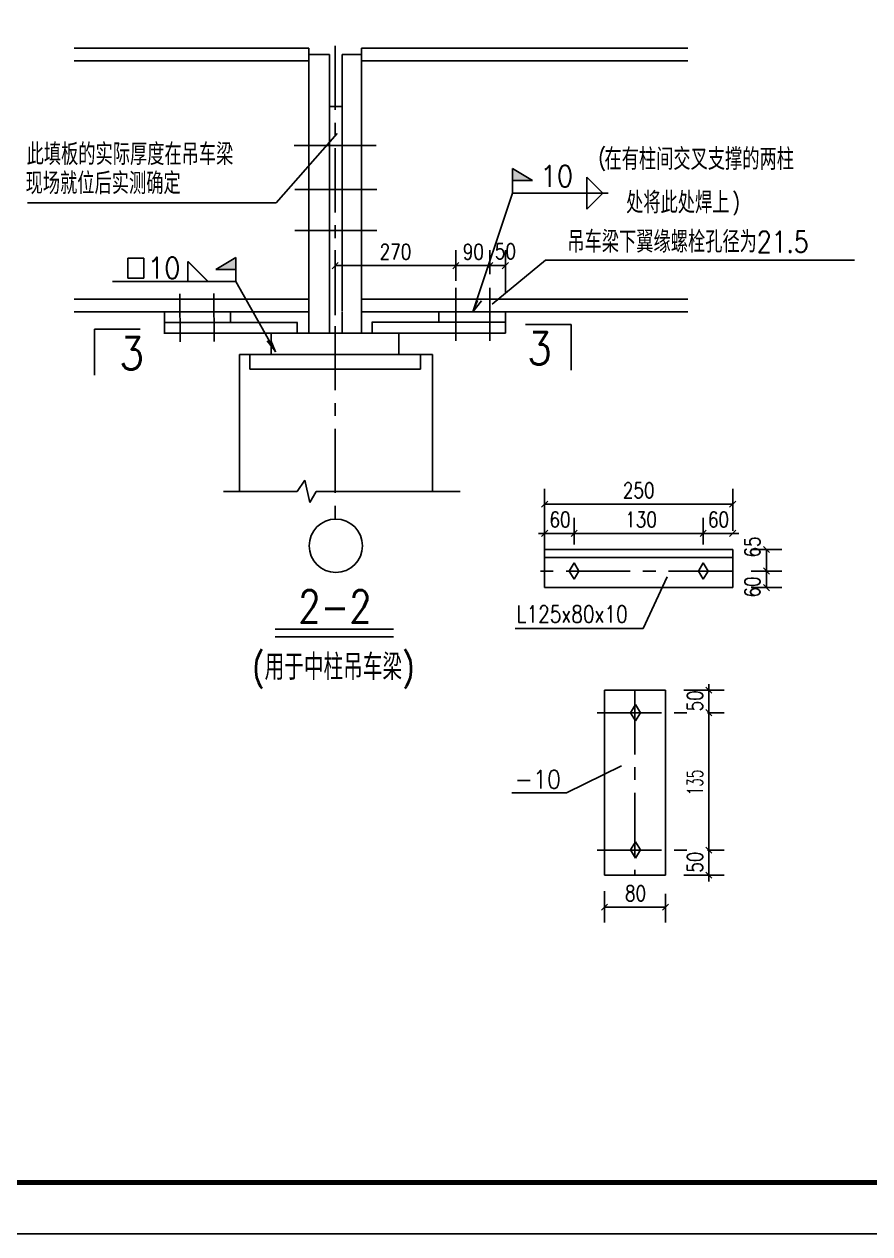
# Model space of a CAD drawing. Extents: x 32177600 to 32582346, y -189249 to 154687.
# Drawn here: x 32552498 to 32568990, y 57328 to 80910 of the extents above; entities that cross this region are included whole.
import ezdxf

# ---------------------------------------------------------------- set-up
doc = ezdxf.new("R2010")
doc.units = 0
doc.header["$LTSCALE"] = 1000
doc.header["$MEASUREMENT"] = 0
doc.linetypes.add('CENTER', pattern=[2, 1.25, -0.25, 0.25, -0.25])
doc.linetypes.add('DASHED', pattern=[19.05, 12.7, -6.35])
doc.layers.get('0').update_dxf_attribs({"linetype": 'CONTINUOUS'})
doc.layers.get('DEFPOINTS').update_dxf_attribs({"linetype": 'CONTINUOUS'})
for name, color, linetype in [('AXIS', 3, 'CONTINUOUS'), ('C', 6, 'CENTER'), ('D', 4, 'CONTINUOUS'), ('GJ', 1, 'CONTINUOUS'), ('PUB_TITLE', 4, 'CONTINUOUS')]:
    doc.layers.add(name, color=color, linetype=linetype)
doc.styles.add('_HZTXT', font='txt.shx', dxfattribs={"width": 0.8, "bigfont": 'hztxt.shx'})
doc.styles.add('DIM_FONT', font='SIMPLEX.shx', dxfattribs={"width": 0.8})
doc.styles.add('HZJ', font='simplex.shx', dxfattribs={"width": 0.7, "bigfont": 'fjktxt.shx'})
doc.styles.add('ROMANS', font='simplex.shx', dxfattribs={"width": 0.5, "bigfont": 'fjktxt.shx'})

msp = doc.modelspace()

# ---------------------------------------------------------------- linework, layer by layer
for p, q in [((32553474.7, 80444.9), (32558049.5, 80444.9)), ((32558049.5, 80444.9), (32558049.5, 80195.5)), ((32558049.5, 80444.9), (32558049.5, 75299.8)), ((32559078.9, 80444.9), (32559078.9, 80195.5)), ((32559078.9, 80444.9), (32559078.9, 75299.8)), ((32565440.6, 80444.9), (32559078.9, 80444.9)), ((32553474.7, 80195.5), (32558049.5, 80195.5)), ((32558299, 80319.4), (32558049.5, 80319.4)), ((32558299, 80319.4), (32558454.2, 80319.9)), ((32558454.2, 80319.9), (32558454.2, 75306)), ((32558699.1, 80319.4), (32559078.9, 80319.4)), ((32558699.1, 80319.4), (32558699.1, 75318.4)), ((32565440.6, 80195.5), (32559078.9, 80195.5)), ((32558454.2, 79302.7), (32558699.1, 79302.7)), ((32562020.3, 78096.5), (32562410.1, 77862.6)), ((32562020.3, 77862.6), (32562020.3, 78096.5)), ((32562020.3, 77862.6), (32562410.1, 77862.6)), ((32562020.3, 77628.8), (32562020.3, 77862.6)), ((32554520.9, 76349.5), (32554520.9, 75960.8)), ((32554833.3, 76349.5), (32554520.9, 76349.5)), ((32554833.3, 76349.5), (32554833.3, 75960.8)), ((32556626.5, 76358.6), (32556236.7, 76124.7)), ((32556626.5, 76124.7), (32556626.5, 76358.6)), ((32554520.9, 75960.8), (32554833.3, 75960.8)), ((32556626.5, 76124.7), (32556236.7, 76124.7)), ((32556626.5, 75890.9), (32556626.5, 76124.7)), ((32553474.7, 75549.3), (32558049.5, 75549.3)), ((32558049.5, 75549.3), (32558049.5, 75299.8)), ((32559078.9, 75549.3), (32559078.9, 75299.8)), ((32565440.6, 75549.3), (32559078.9, 75549.3)), ((32553474.7, 75299.8), (32558049.5, 75299.8)), ((32555234.3, 75085), (32555232.8, 75287)), ((32556522, 75082.8), (32556520.5, 75284.7)), ((32558049.5, 75299.8), (32558049.5, 74884)), ((32558454.2, 75299.8), (32558454.2, 74884)), ((32558699.1, 75299.8), (32558699.1, 74884)), ((32559078.9, 75299.8), (32559078.9, 74884)), ((32565440.6, 75299.8), (32559078.9, 75299.8)), ((32560584, 75097.8), (32560584, 75299.8)), ((32561882.2, 75097.8), (32561882.2, 75299.8)), ((32557830.7, 75092.5), (32555234.2, 75092.5)), ((32555235.9, 74871.2), (32555234.3, 75085)), ((32557820.2, 75092.4), (32557821.8, 74878.6)), ((32561871.7, 75097.8), (32559275.2, 75097.8)), ((32559285.7, 75097.8), (32559285.7, 74884)), ((32561882.2, 75097.8), (32559285.7, 75097.8)), ((32561882.2, 74884), (32561882.2, 75097.8)), ((32557832.2, 74884), (32555235.8, 74884)), ((32557930, 74884), (32557314.1, 74884)), ((32557314.1, 74884), (32557314.1, 74468.2)), ((32557940.5, 74884), (32557324.6, 74884)), ((32557930, 74884), (32559177.4, 74884)), ((32557940.5, 74884), (32559187.9, 74884)), ((32558049.5, 74884), (32558299, 74884)), ((32559078.9, 74884), (32558829.4, 74884)), ((32559177.4, 74884), (32559793.4, 74884)), ((32559187.9, 74884), (32559803.9, 74884)), ((32559793.4, 74884), (32561871.7, 74884)), ((32559803.9, 74884), (32559803.9, 74468.2)), ((32559803.9, 74884), (32561882.2, 74884)), ((32556694.8, 74468.2), (32556694.8, 71800.5)), ((32557314.1, 74468.2), (32556694.8, 74468.2)), ((32556899.8, 74468.2), (32556899.8, 74186.9)), ((32557324.6, 74468.2), (32556910.2, 74468.2)), ((32557930, 74468.2), (32557314.1, 74468.2)), ((32557940.5, 74468.2), (32557324.6, 74468.2)), ((32557930, 74468.2), (32559177.4, 74468.2)), ((32557940.5, 74468.2), (32559187.9, 74468.2)), ((32559177.4, 74468.2), (32559793.4, 74468.2)), ((32559187.9, 74468.2), (32559803.9, 74468.2)), ((32559793.4, 74468.2), (32560459.2, 74468.2)), ((32559803.9, 74468.2), (32560224.9, 74468.2)), ((32560224.9, 74468.2), (32560224.9, 74186.9)), ((32560459.2, 74468.2), (32560459.2, 71800.5)), ((32556899.8, 74186.9), (32560186.8, 74186.9)), ((32556910.2, 74186.9), (32560197.2, 74186.9)), ((32560197.2, 74186.9), (32560224.9, 74186.9)), ((32565663.7, 70669.7), (32562648.7, 70669.7)), ((32562648.7, 69925.5), (32562648.7, 70669.7)), ((32563301.2, 70669.7), (32566316.2, 70669.7)), ((32566316.2, 69925.5), (32566316.2, 70669.7)), ((32563224.2, 70406.6), (32563129.7, 70249.1)), ((32563318.7, 70249.1), (32563224.2, 70406.6)), ((32565740.7, 70406.6), (32565646.2, 70249.1)), ((32565835.2, 70249.1), (32565740.7, 70406.6)), ((32563129.7, 70249.1), (32563224.2, 70091.6)), ((32563224.2, 70091.6), (32563318.7, 70249.1)), ((32565646.2, 70249.1), (32565740.7, 70091.6)), ((32565740.7, 70249.1), (32565740.7, 70249.1)), ((32565740.7, 70091.6), (32565835.2, 70249.1)), ((32566316.2, 69925.5), (32562648.7, 69925.5)), ((32564017.8, 69925.5), (32564947.1, 69925.5)), ((32565004.9, 67925.2), (32563815.8, 67925.2)), ((32563815.8, 67268.6), (32563815.8, 67925.2)), ((32565004.9, 67854.1), (32565004.9, 67925.2)), ((32565004.9, 64318.2), (32565004.9, 67854.1)), ((32564420.4, 67644.7), (32564325.9, 67487.2)), ((32564325.9, 67487.2), (32564420.4, 67329.7)), ((32564514.9, 67487.2), (32564420.4, 67644.7)), ((32564420.4, 67329.7), (32564514.9, 67487.2)), ((32563815.8, 67268.6), (32563815.8, 64318.2)), ((32564420.4, 64967.9), (32564325.9, 64810.4)), ((32564514.9, 64810.4), (32564420.4, 64967.9)), ((32564325.9, 64810.4), (32564420.4, 64652.9)), ((32564420.4, 64652.9), (32564514.9, 64810.4)), ((32563815.8, 64318.2), (32565004.9, 64318.2))]:
    msp.add_line(p, q)
at = {"color": 0, "linetype": 'ByBlock'}
for p, q in [((32558624.2, 76263.6), (32558504.2, 76143.6)), ((32560855.4, 76143.6), (32560975.4, 76263.6)), ((32560975.4, 76263.6), (32560855.4, 76143.6)), ((32561638.3, 76263.6), (32561518.3, 76143.6)), ((32561518.3, 76143.6), (32561638.3, 76263.6)), ((32561822.2, 76143.6), (32561942.2, 76263.6)), ((32562708.7, 71612.3), (32562588.7, 71492.3)), ((32566256.2, 71492.3), (32566376.2, 71612.3)), ((32562588.7, 70923), (32562708.7, 71043)), ((32563284.2, 71043), (32563164.2, 70923)), ((32563284.2, 71043), (32563164.2, 70923)), ((32565680.7, 70923), (32565800.7, 71043)), ((32565680.7, 70923), (32565800.7, 71043)), ((32566376.2, 71043), (32566256.2, 70923)), ((32567036.1, 70609.7), (32566916.1, 70729.7)), ((32566916.1, 70309.1), (32567036.1, 70189.1)), ((32567036.6, 70189.1), (32566916.6, 70309.1)), ((32566916.6, 69985.5), (32567036.6, 69865.5)), ((32565790.9, 67985.2), (32565910.9, 67865.2)), ((32565910.9, 67427.2), (32565790.9, 67547.2)), ((32565910.9, 67427.2), (32565790.9, 67547.2)), ((32565790.9, 64867.1), (32565910.9, 64747.1)), ((32565790.9, 64867.1), (32565910.9, 64747.1)), ((32565910.9, 64258.2), (32565790.9, 64378.2)), ((32563875.8, 63755.1), (32563755.8, 63635.1)), ((32564944.9, 63635.1), (32565064.9, 63755.1))]:
    msp.add_line(p, q, dxfattribs=at)
at = {"linetype": 'DASHED'}
for p, q in [((32562648.7, 70511), (32566316.2, 70511)), ((32564017.8, 69925.5), (32562648.7, 69925.5))]:
    msp.add_line(p, q, dxfattribs=at)
msp.add_circle((32558576.6, 70741.4), 519.8)
for points in [[(32562410.1, 77862.6), (32562020.3, 77862.6), (32562020.3, 78096.5), (32562020.3, 77862.6)], [(32562020.3, 78096.5), (32562410.1, 77862.6), (32562020.3, 78096.5), (32562410.1, 77862.6)], [(32562410.1, 77862.6), (32562020.3, 77862.6), (32562020.3, 78096.5), (32562410.1, 77862.6)], [(32556236.7, 76124.7), (32556626.5, 76124.7), (32556626.5, 76358.6), (32556626.5, 76124.7)], [(32556626.5, 76358.6), (32556236.7, 76124.7), (32556626.5, 76358.6), (32556236.7, 76124.7)], [(32556236.7, 76124.7), (32556626.5, 76124.7), (32556626.5, 76358.6), (32556236.7, 76124.7)]]:
    msp.add_solid(points)
at = {"layer": 'AXIS'}
for p, q in [((32562648.7, 71029.7), (32562648.7, 71852.3)), ((32566316.2, 71029.7), (32566316.2, 71852.3)), ((32562648.7, 71552.3), (32566316.2, 71552.3)), ((32562648.7, 70609.1), (32562648.7, 71283)), ((32563224.2, 70766.6), (32563224.2, 71283)), ((32563224.2, 70766.6), (32563224.2, 71283)), ((32565740.7, 70766.6), (32565740.7, 71283)), ((32565740.7, 70766.6), (32565740.7, 71283)), ((32566316.2, 71029.7), (32566316.2, 71283)), ((32562648.7, 70983), (32562528.7, 70983)), ((32562648.7, 70983), (32563224.2, 70983)), ((32563224.2, 70983), (32565740.7, 70983)), ((32563224.2, 70983), (32563344.2, 70983)), ((32565740.7, 70983), (32565620.7, 70983)), ((32565740.7, 70983), (32566316.2, 70983)), ((32566316.2, 70983), (32566436.2, 70983)), ((32566676.2, 70669.7), (32567276.1, 70669.7)), ((32566976.1, 70249.1), (32566976.1, 70669.7)), ((32566676.2, 70249.1), (32567276.6, 70249.1)), ((32566676.2, 70249.1), (32567276.1, 70249.1)), ((32566976.6, 69925.5), (32566976.6, 70249.1)), ((32566676.2, 69925.5), (32567276.6, 69925.5)), ((32565364.9, 67925.2), (32566150.9, 67925.2)), ((32565850.9, 67925.2), (32565850.9, 68045.2)), ((32565850.9, 67487.2), (32565850.9, 67925.2)), ((32565827.5, 67487.2), (32566150.9, 67487.2)), ((32565827.5, 67487.2), (32566150.9, 67487.2)), ((32565850.9, 64807.1), (32565850.9, 67487.2)), ((32565850.9, 67487.2), (32565850.9, 67367.2)), ((32565850.9, 64807.1), (32565850.9, 64927.1)), ((32565827.5, 64807.1), (32566150.9, 64807.1)), ((32565827.5, 64807.1), (32566150.9, 64807.1)), ((32565850.9, 64318.2), (32565850.9, 64807.1)), ((32565364.9, 64318.2), (32566150.9, 64318.2)), ((32565850.9, 64318.2), (32565850.9, 64198.2)), ((32563815.8, 64008.9), (32563815.8, 63395.1)), ((32565004.9, 63958.2), (32565004.9, 63395.1)), ((32563815.8, 63695.1), (32565004.9, 63695.1))]:
    msp.add_line(p, q, dxfattribs=at)
at = {"layer": 'C'}
for p, q in [((32558564.2, 80490.2), (32558564.2, 75023)), ((32558564.2, 75023), (32558564.2, 71261)), ((32566316.2, 70249.1), (32562425.1, 70249.1)), ((32564410.4, 67925.2), (32564410.4, 64318.2)), ((32563674.8, 67487.2), (32565467.5, 67487.2)), ((32563674.8, 64807.1), (32565467.5, 64807.1))]:
    msp.add_line(p, q, dxfattribs=at)
at = {"layer": 'D'}
for p, q in [((32558601.4, 78777.4), (32557414.5, 77427.3)), ((32563471.9, 77615.7), (32563471.9, 77927.5)), ((32563783.8, 77615.7), (32563471.9, 77927.5)), ((32561250.3, 75299.8), (32562020.3, 77615.7)), ((32562009.8, 77615.7), (32563887.1, 77615.7)), ((32563471.9, 77303.8), (32563471.9, 77615.7)), ((32563783.8, 77615.7), (32563471.9, 77303.8)), ((32557414.5, 77427.3), (32552565.2, 77427.3)), ((32558564.2, 75909.3), (32558564.2, 76503.6)), ((32560915.4, 75909.3), (32560915.4, 76503.6)), ((32560915.4, 75909.3), (32560915.4, 76503.6)), ((32561578.3, 76037.5), (32561578.3, 76503.6)), ((32561578.3, 76037.5), (32561578.3, 76503.6)), ((32561882.2, 75659.8), (32561882.2, 76503.6)), ((32555687.8, 75890.9), (32555687.8, 76280.7)), ((32556077.6, 75890.9), (32555687.8, 76280.7)), ((32556088.1, 75890.9), (32555698.3, 76280.7)), ((32558564.2, 76203.6), (32560915.4, 76203.6)), ((32560915.4, 76203.6), (32561578.3, 76203.6)), ((32561578.3, 76203.6), (32561882.2, 76203.6)), ((32561623.6, 75449.5), (32562662.4, 76307.4)), ((32562662.4, 76307.4), (32568691.9, 76307.4)), ((32556626.5, 75890.9), (32554223.4, 75890.9)), ((32556637, 75890.9), (32554233.9, 75890.9)), ((32557396.6, 74519.4), (32556626.5, 75890.9)), ((32561250.3, 75299.8), (32561341.2, 75525.5)), ((32561250.3, 75299.8), (32561341.2, 75525.5)), ((32561250.3, 75299.8), (32561419.2, 75516.8)), ((32561250.3, 75299.8), (32561419.2, 75516.8)), ((32557407.1, 74519.4), (32557238.1, 74736.5)), ((32557396.6, 74519.4), (32557305.6, 74745.2)), ((32557819.1, 71800.5), (32557973.6, 72021.3)), ((32557973.6, 72021.3), (32558068.2, 71583.4)), ((32556384.2, 71800.5), (32557819.1, 71800.5)), ((32558068.2, 71583.4), (32558192.8, 71800.5)), ((32558192.8, 71800.5), (32561001.5, 71800.5)), ((32564571.6, 69128.6), (32565036.7, 70139)), ((32564571.6, 69128.6), (32562074.8, 69128.6)), ((32563074.1, 65926.8), (32564150.4, 66453.6)), ((32563074.1, 65926.8), (32562008.3, 65926.8))]:
    msp.add_line(p, q, dxfattribs=at)
at = {"layer": 'D', "color": 7}
msp.add_line((32557391.6, 68966.5), (32559703, 68966.5), dxfattribs=at)
at = {"layer": 'DEFPOINTS', "color": 0, "linetype": 'ByBlock'}
for p in [(32565004.9, 67925.2), (32564514.9, 67487.2), (32564514.9, 67487.2), (32565004.9, 64318.2)]:
    msp.add_point(p, dxfattribs=at)
at = {"layer": 'GJ'}
for p, q in [((32557762.6, 78546.1), (32559361.2, 78546.1)), ((32557779.6, 77687.5), (32559378.2, 77687.5)), ((32557779.6, 76886.4), (32559378.2, 76886.4)), ((32560915.4, 74831.6), (32560915.4, 75770.1)), ((32561578.3, 74831.6), (32561578.3, 75770.1)), ((32555540.8, 74716.6), (32555533.8, 75655.1)), ((32556203.7, 74721.5), (32556196.7, 75660)), ((32560915.4, 74739), (32560915.4, 75677.5)), ((32560915.4, 74739), (32560915.4, 75677.5)), ((32561578.3, 74739), (32561578.3, 75677.5)), ((32561578.3, 74739), (32561578.3, 75677.5)), ((32563167, 75057.7), (32562274.6, 75057.7)), ((32563167, 74164.6), (32563167, 75057.7)), ((32553868.6, 74069.3), (32553868.6, 74962.3)), ((32553868.6, 74962.3), (32554761.1, 74962.3)), ((32557391.6, 69117.4), (32559703, 69117.4))]:
    msp.add_line(p, q, dxfattribs=at)
at = {"layer": 'PUB_TITLE'}
msp.add_lwpolyline([(32508046.3, 57327.6), (32582346.3, 57327.6), (32582346.3, 99327.6), (32508046.3, 99327.6)], close=True, dxfattribs=at)
at = {"layer": 'PUB_TITLE', "const_width": 100}
msp.add_lwpolyline([(32510546.3, 58327.6), (32581346.3, 58327.6), (32581346.3, 98327.6), (32510546.3, 98327.6)], close=True, dxfattribs=at)

# ---------------------------------------------------------------- texts
for s, height, style, width, p in [('此填板的实际厚度在吊车梁', 420, '_HZTXT', 0.8, (32552545.7, 78163.2)), ('在有柱间交叉支撑的两柱', 420, '_HZTXT', 0.8, (32563815.4, 78069)), ('(', 311.9, 'ROMANS', 0.8, (32563695.5, 78158.2)), ('现场就位后实测确定', 420, '_HZTXT', 0.8, (32552526.1, 77596.8)), ('10', 415.8, 'ROMANS', 0.9, (32562564.4, 77741.7)), ('处将此处焊上', 420, '_HZTXT', 0.8, (32564237.3, 77220.2)), (')', 311.9, 'ROMANS', 0.8, (32566308.7, 77288.8)), ('吊车梁下翼缘螺栓孔径为21.5', 420, '_HZTXT', 0.8, (32563091.9, 76457.3)), ('10', 415.8, 'ROMANS', 0.9, (32554906.7, 75949.2)), ('3', 630, 'ROMANS', 0.9, (32554351.6, 74180.4)), ('3', 630, 'ROMANS', 0.9, (32562306.1, 74275.8)), ('2-2', 630, 'ROMANS', 0.8, (32557846.8, 69244.4)), ('L125x80x10', 330.75, 'ROMANS', 0.8, (32562102.9, 69244.8)), ('(用于中柱吊车梁)', 504, 'HZJ', 0.8, (32556945, 68124.3)), ('-10', 354.38, 'ROMANS', 0.9, (32562066.7, 66011.4))]:
    msp.add_text(s, height=height, dxfattribs=dict(style=style, width=width)).set_placement(p)
at = {"color": 7, "style": 'DIM_FONT', "width": 0.8}
for s, p in [('270', (32559431.2, 76323.6)), ('90', (32561052.6, 76323.6)), ('50', (32561678.3, 76331.9)), ('250', (32564173.9, 71672.3)), ('60', (32562742.2, 71103)), ('130', (32564219.6, 71103)), ('60', (32565834.1, 71103)), ('80', (32564216.1, 63815.1))]:
    msp.add_text(s, height=300, dxfattribs=at).set_placement(p)
at = {"color": 7, "style": 'DIM_FONT'}
for s, width, p in [('65', 0.8, (32566849.9, 70512.2)), ('60', 0.8, (32566849.9, 69731.1)), ('50', 0.8, (32565730.9, 67511.9)), ('135', 0.65, (32565730.9, 65876.4)), ('50', 0.8, (32565730.9, 64368.4))]:
    msp.add_text(s, height=300, rotation=90, dxfattribs=dict(at, width=width)).set_placement(p)

doc.saveas('drawing.dxf')
